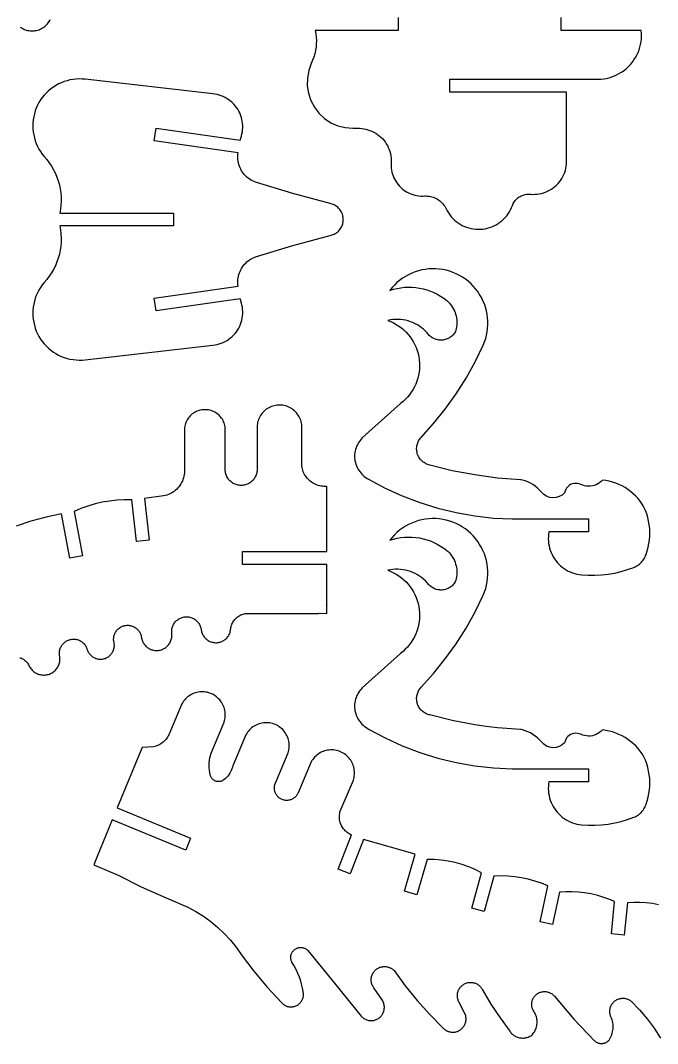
# Model space of a CAD drawing. Extents: x 11 to 463, y 3 to 497.
# Drawn here: x 145.3 to 288.1, y 3.4 to 232.7 of the extents above; entities that cross this region are included whole.
import ezdxf

# ---------------------------------------------------------------- set-up
doc = ezdxf.new("R2010")
doc.units = 0
doc.layers.add('P7YMWNP7_SVG', color=7, linetype='CONTINUOUS')

msp = doc.modelspace()

# ---------------------------------------------------------------- linework, layer by layer
at = {"layer": 'P7YMWNP7_SVG'}
for points in [[(145.22, 231.14), (145.37, 231.06), (145.52, 230.97), (145.78, 230.83), (146.04, 230.7), (146.31, 230.59), (146.58, 230.5), (146.87, 230.42), (147.15, 230.37), (147.44, 230.33), (147.73, 230.31), (148.02, 230.31), (148.31, 230.33), (148.6, 230.37), (148.89, 230.43), (149.17, 230.5), (149.45, 230.59), (149.72, 230.7), (149.98, 230.83), (150.23, 230.98), (150.48, 231.14), (150.71, 231.31), (150.93, 231.5), (151.14, 231.71), (151.33, 231.92), (151.51, 232.15), (151.68, 232.39), (151.82, 232.65), (151.96, 232.9)], [(229.92, 233.32), (229.92, 231.88), (229.92, 230.44), (211.35, 230.44), (211.48, 229.69), (211.56, 228.93), (211.59, 228.18), (211.57, 227.42), (211.51, 226.66), (211.39, 225.91), (211.23, 225.17), (211.02, 224.44), (210.76, 223.73), (210.45, 223.03), (209.87, 221.42), (209.57, 219.74), (209.55, 218.03), (209.81, 216.35), (210.35, 214.72), (211.15, 213.21), (212.18, 211.86), (213.43, 210.69), (214.86, 209.75), (216.42, 209.06), (218.08, 208.64), (219.78, 208.49), (221.27, 208.49), (221.75, 208.46), (222.22, 208.39), (222.69, 208.3), (223.15, 208.17), (223.61, 208.02), (224.05, 207.83), (224.48, 207.62), (224.9, 207.38), (225.3, 207.11), (225.68, 206.82), (226.04, 206.51), (226.38, 206.17), (226.69, 205.81), (226.99, 205.43), (227.26, 205.03), (227.5, 204.62), (227.71, 204.19), (227.9, 203.74), (228.06, 203.29), (228.19, 202.83), (228.28, 202.36), (228.35, 201.88), (228.39, 201.41), (228.39, 200.93), (228.36, 200.48), (228.36, 200.03), (228.39, 199.58), (228.45, 199.13), (228.54, 198.69), (228.65, 198.25), (228.79, 197.83), (228.97, 197.41), (229.16, 197.01), (229.39, 196.61), (229.63, 196.24), (229.91, 195.88), (230.2, 195.54), (230.52, 195.22), (230.85, 194.92), (231.21, 194.64), (231.58, 194.39), (231.97, 194.16), (232.37, 193.96), (232.78, 193.78), (233.21, 193.63), (233.64, 193.51), (234.08, 193.42), (234.53, 193.35), (234.98, 193.32), (235.43, 193.31), (235.87, 193.33), (236.2, 193.34), (236.53, 193.32), (236.86, 193.28), (237.18, 193.22), (237.5, 193.13), (237.82, 193.03), (238.12, 192.91), (238.42, 192.77), (238.71, 192.61), (238.99, 192.43), (239.25, 192.23), (239.5, 192.02), (239.74, 191.79), (239.96, 191.55), (240.17, 191.29), (240.36, 191.02), (240.53, 190.74), (240.68, 190.45), (240.92, 189.98), (241.19, 189.53), (241.49, 189.1), (241.82, 188.69), (242.18, 188.3), (242.56, 187.93), (242.96, 187.59), (243.38, 187.28), (243.82, 187), (244.28, 186.74), (244.76, 186.52), (245.25, 186.33), (245.75, 186.17), (246.26, 186.04), (246.78, 185.95), (247.3, 185.89), (247.83, 185.86), (248.35, 185.87), (248.88, 185.92), (249.4, 185.99), (249.91, 186.11), (250.42, 186.25), (250.91, 186.43), (251.39, 186.64), (251.86, 186.88), (252.31, 187.15), (252.74, 187.45), (253.15, 187.78), (253.54, 188.13), (253.91, 188.51), (254.25, 188.91), (254.56, 189.34), (254.85, 189.78), (255.1, 190.24), (255.33, 190.71), (255.52, 191.2), (255.61, 191.43), (255.72, 191.66), (255.84, 191.87), (255.98, 192.08), (256.13, 192.28), (256.29, 192.47), (256.46, 192.64), (256.65, 192.81), (256.84, 192.97), (257.04, 193.11), (257.26, 193.24), (257.48, 193.35), (257.7, 193.45), (257.94, 193.54), (258.17, 193.61), (258.41, 193.67), (258.66, 193.71), (258.91, 193.73), (259.15, 193.74), (259.4, 193.74), (259.65, 193.72), (260.13, 193.69), (260.62, 193.7), (261.1, 193.74), (261.58, 193.81), (262.06, 193.91), (262.52, 194.04), (262.98, 194.2), (263.42, 194.4), (263.86, 194.62), (264.27, 194.87), (264.67, 195.14), (265.05, 195.44), (265.41, 195.76), (265.75, 196.11), (266.07, 196.48), (266.36, 196.87), (266.62, 197.28), (266.86, 197.7), (267.07, 198.14), (267.25, 198.59), (267.4, 199.05), (267.52, 199.52), (267.61, 199.99), (267.66, 200.47), (267.66, 216.6), (241.5, 216.6), (241.5, 219.48), (274.73, 219.48), (275.36, 219.51), (275.99, 219.58), (276.62, 219.68), (277.23, 219.83), (277.84, 220.02), (278.43, 220.24), (279.01, 220.51), (279.56, 220.81), (280.1, 221.14), (280.62, 221.51), (281.11, 221.91), (281.57, 222.34), (282, 222.81), (282.41, 223.29), (282.78, 223.81), (283.12, 224.34), (283.42, 224.9), (283.68, 225.47), (283.91, 226.07), (284.1, 226.67), (284.25, 227.29), (284.36, 227.91), (284.43, 228.54), (284.46, 229.17), (284.45, 229.81), (284.4, 230.44), (266.47, 230.44), (266.47, 233.32)], [(145.13, 89.88), (145.34, 89.81), (145.54, 89.73), (145.74, 89.63), (145.92, 89.52), (146.11, 89.4), (146.28, 89.27), (146.44, 89.13), (146.6, 88.97), (146.74, 88.81), (146.87, 88.63), (146.99, 88.45), (147.1, 88.27), (147.2, 88.07), (147.31, 87.86), (147.43, 87.66), (147.56, 87.47), (147.71, 87.28), (147.86, 87.11), (148.03, 86.95), (148.21, 86.79), (148.4, 86.65), (148.59, 86.52), (148.8, 86.41), (149.01, 86.31), (149.23, 86.22), (149.45, 86.14), (149.67, 86.08), (149.9, 86.04), (150.14, 86.01), (150.37, 85.99), (150.6, 85.99), (150.84, 86.01), (151.07, 86.04), (151.3, 86.08), (151.53, 86.14), (151.75, 86.22), (151.97, 86.31), (152.18, 86.41), (152.38, 86.52), (152.58, 86.65), (152.77, 86.79), (152.94, 86.94), (153.11, 87.11), (153.27, 87.28), (153.41, 87.47), (153.55, 87.66), (153.67, 87.86), (153.78, 88.07), (153.87, 88.28), (153.95, 88.5), (154.01, 88.73), (154.06, 88.96), (154.1, 89.19), (154.12, 89.42), (154.13, 89.66), (154.12, 89.89), (154.09, 90.12), (154.05, 90.33), (154.02, 90.53), (154.01, 90.74), (154, 90.94), (154.02, 91.15), (154.04, 91.35), (154.08, 91.55), (154.13, 91.75), (154.19, 91.95), (154.27, 92.14), (154.36, 92.33), (154.46, 92.51), (154.57, 92.68), (154.69, 92.84), (154.82, 93), (154.97, 93.15), (155.12, 93.29), (155.28, 93.41), (155.45, 93.53), (155.62, 93.64), (155.81, 93.73), (156, 93.82), (156.19, 93.89), (156.39, 93.94), (156.59, 93.99), (156.79, 94.02), (157, 94.04), (157.2, 94.04), (157.41, 94.03), (157.61, 94.01), (157.82, 93.97), (158.02, 93.93), (158.21, 93.86), (158.4, 93.79), (158.59, 93.7), (158.77, 93.61), (158.95, 93.5), (159.11, 93.37), (159.27, 93.24), (159.42, 93.1), (159.56, 92.95), (159.69, 92.79), (159.81, 92.62), (159.92, 92.45), (160.01, 92.27), (160.1, 92.08), (160.17, 91.89), (160.23, 91.69), (160.3, 91.5), (160.38, 91.32), (160.47, 91.14), (160.57, 90.97), (160.69, 90.8), (160.81, 90.64), (160.95, 90.5), (161.09, 90.36), (161.24, 90.23), (161.4, 90.1), (161.57, 90), (161.74, 89.9), (161.92, 89.81), (162.11, 89.73), (162.3, 89.67), (162.49, 89.62), (162.69, 89.58), (162.89, 89.55), (163.09, 89.54), (163.29, 89.54), (163.49, 89.55), (163.69, 89.58), (163.88, 89.62), (164.08, 89.67), (164.27, 89.73), (164.45, 89.81), (164.64, 89.89), (164.81, 89.99), (164.98, 90.1), (165.14, 90.22), (165.29, 90.35), (165.44, 90.49), (165.57, 90.64), (165.69, 90.79), (165.81, 90.96), (165.91, 91.13), (166.01, 91.31), (166.09, 91.49), (166.15, 91.68), (166.21, 91.87), (166.26, 92.07), (166.29, 92.27), (166.31, 92.47), (166.31, 92.67), (166.3, 92.87), (166.28, 93.07), (166.25, 93.26), (166.21, 93.46), (166.18, 93.66), (166.16, 93.86), (166.16, 94.07), (166.17, 94.27), (166.19, 94.47), (166.23, 94.67), (166.28, 94.87), (166.34, 95.06), (166.42, 95.25), (166.5, 95.43), (166.6, 95.61), (166.71, 95.78), (166.83, 95.95), (166.96, 96.1), (167.1, 96.25), (167.25, 96.38), (167.41, 96.51), (167.58, 96.63), (167.75, 96.73), (167.93, 96.83), (168.12, 96.91), (168.31, 96.98), (168.51, 97.03), (168.7, 97.08), (168.91, 97.11), (169.11, 97.13), (169.31, 97.13), (169.51, 97.13), (169.72, 97.1), (169.92, 97.07), (170.11, 97.02), (170.31, 96.96), (170.5, 96.89), (170.68, 96.8), (170.86, 96.71), (171.03, 96.6), (171.2, 96.48), (171.35, 96.35), (171.5, 96.21), (171.64, 96.06), (171.77, 95.91), (171.89, 95.74), (171.99, 95.57), (172.09, 95.39), (172.17, 95.2), (172.25, 95.01), (172.31, 94.82), (172.35, 94.62), (172.39, 94.42), (172.41, 94.22), (172.46, 94), (172.53, 93.79), (172.61, 93.58), (172.7, 93.38), (172.81, 93.19), (172.93, 93), (173.06, 92.82), (173.2, 92.65), (173.35, 92.48), (173.51, 92.33), (173.69, 92.19), (173.87, 92.06), (174.06, 91.95), (174.25, 91.84), (174.46, 91.75), (174.66, 91.67), (174.88, 91.61), (175.09, 91.56), (175.31, 91.52), (175.53, 91.5), (175.76, 91.49), (175.98, 91.49), (176.2, 91.51), (176.42, 91.55), (176.64, 91.6), (176.85, 91.66), (177.06, 91.74), (177.26, 91.83), (177.46, 91.93), (177.65, 92.04), (177.84, 92.17), (178.01, 92.31), (178.17, 92.46), (178.33, 92.62), (178.47, 92.79), (178.6, 92.97), (178.73, 93.15), (178.83, 93.35), (178.93, 93.55), (179.01, 93.76), (179.08, 93.97), (179.14, 94.18), (179.18, 94.4), (179.21, 94.62), (179.22, 94.85), (179.22, 95.07), (179.2, 95.29), (179.18, 95.5), (179.17, 95.72), (179.18, 95.93), (179.2, 96.14), (179.23, 96.35), (179.28, 96.56), (179.34, 96.77), (179.41, 96.97), (179.5, 97.16), (179.6, 97.35), (179.71, 97.53), (179.83, 97.71), (179.96, 97.88), (180.11, 98.03), (180.26, 98.18), (180.42, 98.32), (180.59, 98.45), (180.77, 98.57), (180.96, 98.67), (181.15, 98.76), (181.35, 98.84), (181.55, 98.91), (181.76, 98.96), (181.97, 99), (182.18, 99.03), (182.39, 99.04), (182.61, 99.04), (182.82, 99.03), (183.03, 99), (183.24, 98.96), (183.45, 98.9), (183.65, 98.84), (183.85, 98.76), (184.04, 98.66), (184.22, 98.56), (184.4, 98.44), (184.57, 98.31), (184.73, 98.17), (184.89, 98.02), (185.03, 97.86), (185.16, 97.69), (185.28, 97.52), (185.39, 97.34), (185.49, 97.15), (185.57, 96.95), (185.65, 96.75), (185.71, 96.54), (185.75, 96.33), (185.78, 96.12), (185.82, 95.91), (185.87, 95.71), (185.93, 95.5), (186, 95.3), (186.09, 95.11), (186.19, 94.92), (186.3, 94.74), (186.43, 94.56), (186.56, 94.39), (186.7, 94.24), (186.86, 94.09), (187.02, 93.95), (187.19, 93.83), (187.37, 93.71), (187.56, 93.61), (187.75, 93.52), (187.95, 93.44), (188.15, 93.37), (188.36, 93.32), (188.57, 93.28), (188.78, 93.25), (189, 93.24), (189.21, 93.24), (189.42, 93.26), (189.63, 93.28), (189.84, 93.33), (190.05, 93.38), (190.25, 93.45), (190.45, 93.53), (190.64, 93.63), (190.83, 93.73), (191, 93.85), (191.17, 93.98), (191.33, 94.12), (191.49, 94.27), (191.63, 94.43), (191.76, 94.6), (191.88, 94.77), (191.99, 94.96), (192.09, 95.15), (192.17, 95.34), (192.24, 95.54), (192.3, 95.75), (192.35, 95.96), (192.38, 96.17), (192.41, 96.42), (192.45, 96.66), (192.51, 96.9), (192.58, 97.14), (192.67, 97.37), (192.77, 97.6), (192.89, 97.82), (193.02, 98.03), (193.16, 98.23), (193.32, 98.43), (193.48, 98.61), (193.66, 98.78), (193.85, 98.94), (194.05, 99.09), (194.26, 99.23), (194.47, 99.35), (194.69, 99.46), (194.92, 99.56), (195.16, 99.64), (195.4, 99.7), (195.64, 99.76), (195.89, 99.79), (211.74, 99.79), (211.88, 99.79), (212.01, 99.81), (212.15, 99.83), (213.92, 99.79), (213.91, 101.7), (213.89, 101.57), (213.91, 101.71), (213.92, 101.84), (213.92, 110.76), (195.01, 110.76), (195.01, 113.65), (213.92, 113.65), (213.92, 128.27), (213.59, 128.25), (213.26, 128.26), (212.93, 128.28), (212.6, 128.33), (212.28, 128.4), (211.96, 128.49), (211.64, 128.6), (211.34, 128.73), (211.04, 128.87), (210.75, 129.04), (210.48, 129.22), (210.21, 129.43), (209.96, 129.64), (209.73, 129.88), (209.51, 130.13), (209.3, 130.39), (209.12, 130.66), (208.95, 130.95), (208.8, 131.24), (208.66, 131.55), (208.55, 131.86), (208.46, 132.18), (208.39, 132.5), (208.34, 132.83), (208.31, 133.16), (208.3, 133.49), (208.3, 142.13), (208.25, 142.45), (208.17, 142.77), (208.08, 143.08), (207.96, 143.38), (207.83, 143.67), (207.68, 143.96), (207.51, 144.24), (207.32, 144.5), (207.12, 144.75), (206.9, 144.99), (206.66, 145.21), (206.41, 145.42), (206.15, 145.61), (205.88, 145.79), (205.59, 145.94), (205.3, 146.08), (205, 146.2), (204.69, 146.3), (204.38, 146.37), (204.06, 146.43), (203.73, 146.47), (203.41, 146.49), (203.09, 146.48), (202.76, 146.46), (202.44, 146.41), (202.13, 146.34), (201.81, 146.26), (201.51, 146.15), (201.21, 146.02), (200.92, 145.88), (200.64, 145.71), (200.37, 145.53), (200.12, 145.33), (199.87, 145.12), (199.64, 144.89), (199.43, 144.65), (199.23, 144.39), (199.05, 144.12), (198.89, 143.84), (198.75, 143.55), (198.62, 143.25), (198.52, 142.94), (198.43, 142.63), (198.37, 142.31), (198.32, 141.99), (198.3, 141.67), (198.3, 132.42), (198.31, 132.19), (198.31, 131.96), (198.3, 131.73), (198.27, 131.5), (198.23, 131.27), (198.17, 131.05), (198.1, 130.83), (198.01, 130.62), (197.91, 130.41), (197.8, 130.21), (197.67, 130.02), (197.54, 129.83), (197.39, 129.66), (197.23, 129.49), (197.06, 129.34), (196.88, 129.19), (196.69, 129.06), (196.49, 128.94), (196.29, 128.83), (196.08, 128.74), (195.86, 128.66), (195.64, 128.6), (195.42, 128.54), (195.19, 128.51), (194.96, 128.48), (194.73, 128.48), (194.5, 128.48), (194.27, 128.51), (194.04, 128.54), (193.82, 128.6), (193.6, 128.66), (193.38, 128.74), (193.17, 128.83), (192.97, 128.94), (192.77, 129.06), (192.58, 129.19), (192.4, 129.34), (192.23, 129.49), (192.07, 129.66), (191.92, 129.83), (191.79, 130.02), (191.66, 130.21), (191.55, 130.41), (191.45, 130.62), (191.36, 130.83), (191.29, 131.05), (191.23, 131.27), (191.19, 131.5), (191.16, 131.73), (191.15, 131.96), (191.15, 132.19), (191.16, 132.42), (191.16, 141.63), (191.1, 141.92), (191.02, 142.21), (190.93, 142.49), (190.81, 142.76), (190.68, 143.03), (190.53, 143.29), (190.36, 143.53), (190.18, 143.77), (189.99, 143.99), (189.78, 144.2), (189.56, 144.4), (189.32, 144.58), (189.07, 144.75), (188.82, 144.9), (188.55, 145.03), (188.28, 145.14), (188, 145.24), (187.71, 145.32), (187.42, 145.38), (187.13, 145.43), (186.83, 145.45), (186.54, 145.45), (186.24, 145.44), (185.94, 145.4), (185.65, 145.35), (185.36, 145.28), (185.08, 145.19), (184.81, 145.08), (184.54, 144.96), (184.28, 144.81), (184.03, 144.65), (183.79, 144.48), (183.56, 144.29), (183.34, 144.08), (183.14, 143.87), (182.95, 143.64), (182.78, 143.39), (182.62, 143.14), (182.48, 142.88), (182.36, 142.61), (182.26, 142.33), (182.17, 142.05), (182.1, 141.76), (182.05, 141.47), (182.02, 141.17), (182.02, 132.01), (182.03, 131.64), (182.01, 131.27), (181.97, 130.9), (181.9, 130.53), (181.81, 130.17), (181.69, 129.81), (181.56, 129.46), (181.4, 129.13), (181.22, 128.8), (181.01, 128.49), (180.79, 128.19), (180.55, 127.9), (180.29, 127.64), (180.02, 127.38), (179.72, 127.15), (179.42, 126.94), (179.1, 126.75), (178.77, 126.58), (178.42, 126.43), (178.07, 126.3), (177.71, 126.2), (177.35, 126.12), (173.08, 125.58), (174.15, 116.22), (171.29, 115.89), (170.22, 125.25), (168.55, 125.26), (166.89, 125.17), (165.24, 124.98), (163.6, 124.7), (161.98, 124.32), (160.39, 123.85), (158.82, 123.28), (157.3, 122.62), (159.16, 112.68), (156.33, 112.15), (154.46, 122.09), (151.02, 121.36), (147.63, 120.44), (144.29, 119.34)], [(288.31, 34.53), (286.93, 34.79), (285.53, 34.95), (284.12, 35.04), (282.71, 35.03), (281.31, 34.95), (280.61, 27.72), (277.74, 27.99), (278.44, 35.22), (277.15, 35.77), (275.83, 36.25), (274.48, 36.64), (273.11, 36.96), (271.72, 37.19), (270.33, 37.35), (268.92, 37.42), (267.52, 37.41), (266.12, 37.32), (264.54, 30.09), (261.72, 30.71), (263.48, 38.75), (262.05, 39.34), (260.58, 39.84), (259.09, 40.26), (257.57, 40.58), (256.04, 40.8), (254.5, 40.94), (252.95, 40.97), (251.4, 40.92), (249.17, 32.99), (246.4, 33.77), (248.63, 41.7), (247.21, 42.41), (245.74, 43.03), (244.24, 43.55), (242.71, 43.97), (241.16, 44.29), (239.59, 44.51), (238, 44.63), (236.42, 44.65), (234.09, 36.75), (231.32, 37.56), (233.76, 45.82), (222.15, 49.14), (219.18, 41.45), (216.49, 42.49), (219.46, 50.17), (219.2, 50.29), (218.96, 50.42), (218.72, 50.57), (218.49, 50.73), (218.27, 50.91), (218.07, 51.1), (217.88, 51.31), (217.7, 51.52), (217.53, 51.75), (217.38, 51.98), (217.24, 52.23), (217.13, 52.48), (217.02, 52.74), (216.94, 53.01), (216.87, 53.28), (216.81, 53.56), (216.78, 53.83), (216.76, 54.11), (216.77, 54.39), (216.78, 54.67), (216.82, 54.95), (216.88, 55.23), (216.95, 55.5), (219.88, 62.44), (219.97, 62.76), (220.04, 63.08), (220.1, 63.41), (220.13, 63.74), (220.14, 64.07), (220.12, 64.4), (220.09, 64.74), (220.04, 65.06), (219.96, 65.39), (219.86, 65.7), (219.75, 66.02), (219.61, 66.32), (219.46, 66.61), (219.28, 66.9), (219.09, 67.17), (218.88, 67.43), (218.66, 67.67), (218.42, 67.9), (218.16, 68.11), (217.89, 68.31), (217.61, 68.49), (217.32, 68.65), (217.02, 68.79), (216.71, 68.91), (216.4, 69.02), (216.08, 69.1), (215.75, 69.16), (215.42, 69.2), (215.09, 69.22), (214.75, 69.21), (214.42, 69.19), (214.09, 69.14), (213.77, 69.08), (213.45, 68.99), (213.13, 68.88), (212.83, 68.76), (212.53, 68.61), (212.24, 68.44), (211.96, 68.26), (211.7, 68.06), (211.45, 67.84), (211.21, 67.61), (210.99, 67.36), (210.79, 67.1), (210.6, 66.82), (210.43, 66.54), (207.5, 59.59), (207.43, 59.43), (207.34, 59.28), (207.25, 59.13), (207.14, 58.98), (207.03, 58.84), (206.91, 58.71), (206.78, 58.59), (206.64, 58.48), (206.5, 58.37), (206.35, 58.28), (206.19, 58.19), (206.03, 58.12), (205.87, 58.05), (205.7, 58), (205.52, 57.96), (205.35, 57.93), (205.17, 57.91), (205, 57.9), (204.82, 57.9), (204.64, 57.91), (204.46, 57.94), (204.29, 57.98), (204.12, 58.02), (203.95, 58.08), (203.79, 58.15), (203.63, 58.23), (203.47, 58.32), (203.33, 58.42), (203.19, 58.53), (203.05, 58.65), (202.93, 58.77), (202.81, 58.91), (202.7, 59.05), (202.6, 59.2), (202.51, 59.35), (202.43, 59.51), (202.36, 59.67), (202.31, 59.84), (202.26, 60.01), (202.22, 60.19), (202.2, 60.36), (202.18, 60.54), (202.18, 60.72), (202.19, 60.89), (202.21, 61.07), (202.24, 61.25), (202.28, 61.42), (202.34, 61.59), (205.27, 68.53), (205.36, 68.85), (205.43, 69.17), (205.49, 69.5), (205.52, 69.83), (205.52, 70.16), (205.51, 70.49), (205.48, 70.83), (205.42, 71.15), (205.35, 71.48), (205.25, 71.79), (205.14, 72.11), (205, 72.41), (204.84, 72.7), (204.67, 72.99), (204.48, 73.26), (204.27, 73.52), (204.04, 73.76), (203.8, 73.99), (203.55, 74.2), (203.28, 74.4), (203, 74.58), (202.71, 74.74), (202.41, 74.88), (202.1, 75), (201.79, 75.11), (201.46, 75.19), (201.14, 75.25), (200.81, 75.29), (200.48, 75.31), (200.14, 75.3), (199.81, 75.28), (199.48, 75.23), (199.16, 75.17), (198.84, 75.08), (198.52, 74.97), (198.22, 74.85), (197.92, 74.7), (197.63, 74.53), (197.35, 74.35), (197.09, 74.15), (196.84, 73.93), (196.6, 73.7), (196.38, 73.45), (196.18, 73.19), (195.99, 72.91), (195.82, 72.63), (192.89, 65.68), (192.79, 65.32), (192.67, 64.97), (192.53, 64.63), (192.36, 64.29), (192.17, 63.97), (191.97, 63.66), (191.74, 63.36), (191.49, 63.08), (191.23, 62.82), (190.95, 62.58), (190.65, 62.35), (190.54, 62.29), (190.42, 62.24), (190.31, 62.2), (190.19, 62.17), (190.06, 62.14), (189.94, 62.12), (189.82, 62.11), (189.69, 62.11), (189.57, 62.11), (189.44, 62.12), (189.32, 62.15), (189.2, 62.17), (189.08, 62.21), (188.96, 62.25), (188.85, 62.31), (188.74, 62.36), (188.63, 62.43), (188.53, 62.5), (188.43, 62.58), (188.34, 62.66), (188.26, 62.75), (188.18, 62.85), (188.1, 62.95), (188.03, 63.05), (187.97, 63.16), (187.92, 63.28), (187.87, 63.39), (187.83, 63.51), (187.8, 63.63), (187.69, 64.17), (187.62, 64.71), (187.57, 65.26), (187.56, 65.81), (187.58, 66.36), (187.64, 66.91), (187.72, 67.45), (187.84, 67.99), (187.99, 68.52), (190.92, 75.46), (191.01, 75.78), (191.08, 76.1), (191.13, 76.43), (191.16, 76.76), (191.17, 77.09), (191.16, 77.43), (191.13, 77.76), (191.07, 78.08), (191, 78.41), (190.9, 78.73), (190.78, 79.04), (190.65, 79.34), (190.49, 79.63), (190.32, 79.92), (190.13, 80.19), (189.92, 80.45), (189.69, 80.69), (189.45, 80.92), (189.2, 81.13), (188.93, 81.33), (188.65, 81.51), (188.36, 81.67), (188.06, 81.81), (187.75, 81.93), (187.44, 82.04), (187.11, 82.12), (186.79, 82.18), (186.46, 82.22), (186.12, 82.24), (185.79, 82.23), (185.46, 82.21), (185.13, 82.17), (184.81, 82.1), (184.49, 82.01), (184.17, 81.9), (183.86, 81.78), (183.57, 81.63), (183.28, 81.46), (183, 81.28), (182.74, 81.08), (182.49, 80.86), (182.25, 80.63), (182.03, 80.38), (181.83, 80.12), (181.64, 79.84), (181.47, 79.56), (178.54, 72.62), (178.4, 72.35), (178.24, 72.09), (178.07, 71.84), (177.89, 71.6), (177.69, 71.37), (177.47, 71.16), (177.25, 70.96), (177.01, 70.77), (176.76, 70.6), (176.5, 70.44), (176.23, 70.3), (175.96, 70.18), (175.68, 70.07), (175.39, 69.99), (175.09, 69.92), (172.52, 69.75), (171.95, 68.33), (166.95, 56.23), (183.41, 49.44), (182.31, 46.78), (165.85, 53.56), (162.45, 45.32), (161.68, 43.43), (167.15, 41.18), (172.32, 38.55), (177.91, 36.11), (182.82, 33.96), (184.59, 33), (186.29, 31.93), (187.92, 30.75), (189.47, 29.46), (190.94, 28.08), (192.31, 26.61), (193.59, 25.05), (194.76, 23.41), (197.54, 19.64), (200.53, 16.05), (203.74, 12.64), (203.86, 12.51), (203.99, 12.38), (204.12, 12.26), (204.27, 12.15), (204.42, 12.06), (204.57, 11.97), (204.73, 11.89), (204.9, 11.82), (205.07, 11.76), (205.24, 11.72), (205.42, 11.68), (205.6, 11.66), (205.78, 11.64), (205.96, 11.64), (206.14, 11.65), (206.32, 11.67), (206.49, 11.71), (206.67, 11.75), (206.84, 11.81), (207.01, 11.87), (207.17, 11.95), (207.33, 12.04), (207.48, 12.13), (207.62, 12.24), (207.76, 12.35), (207.89, 12.48), (208.01, 12.61), (208.13, 12.75), (208.23, 12.89), (208.33, 13.05), (208.41, 13.21), (208.49, 13.37), (208.55, 13.54), (208.6, 13.71), (208.65, 13.88), (208.68, 14.06), (208.7, 14.24), (208.71, 14.42), (208.7, 14.6), (208.56, 15.53), (208.37, 16.46), (208.12, 17.37), (207.82, 18.27), (207.47, 19.15), (207.07, 20.01), (206.62, 20.84), (206.13, 21.64), (206.06, 21.77), (206, 21.91), (205.95, 22.04), (205.92, 22.18), (205.89, 22.33), (205.86, 22.47), (205.85, 22.61), (205.85, 22.76), (205.86, 22.91), (205.88, 23.05), (205.9, 23.19), (205.94, 23.33), (205.98, 23.47), (206.04, 23.61), (206.1, 23.74), (206.17, 23.87), (206.25, 23.99), (206.34, 24.1), (206.43, 24.21), (206.53, 24.32), (206.64, 24.42), (206.75, 24.51), (206.87, 24.59), (207, 24.66), (207.13, 24.73), (207.26, 24.79), (207.4, 24.84), (207.54, 24.88), (207.68, 24.91), (207.82, 24.93), (207.97, 24.94), (208.12, 24.94), (208.26, 24.93), (208.41, 24.92), (208.55, 24.89), (208.69, 24.86), (208.83, 24.81), (208.96, 24.76), (209.09, 24.7), (209.22, 24.62), (209.34, 24.55), (209.46, 24.46), (209.57, 24.36), (209.68, 24.26), (215.67, 16.92), (221.66, 9.57), (221.79, 9.43), (221.93, 9.3), (222.08, 9.18), (222.23, 9.06), (222.4, 8.96), (222.57, 8.87), (222.74, 8.79), (222.92, 8.72), (223.11, 8.67), (223.29, 8.62), (223.48, 8.59), (223.67, 8.57), (223.87, 8.56), (224.06, 8.57), (224.25, 8.59), (224.44, 8.62), (224.63, 8.66), (224.81, 8.72), (224.99, 8.78), (225.17, 8.86), (225.34, 8.95), (225.5, 9.05), (225.66, 9.16), (225.81, 9.28), (225.95, 9.41), (226.08, 9.55), (226.21, 9.7), (226.32, 9.86), (226.42, 10.02), (226.52, 10.19), (226.6, 10.36), (226.67, 10.54), (226.72, 10.73), (226.77, 10.91), (226.8, 11.1), (226.82, 11.29), (226.83, 11.49), (226.83, 11.68), (226.81, 11.87), (226.78, 12.06), (226.74, 12.25), (226.69, 12.43), (226.62, 12.61), (226.55, 12.79), (226.46, 12.96), (224.47, 15.91), (224.36, 16.07), (224.26, 16.23), (224.17, 16.4), (224.09, 16.58), (224.03, 16.76), (223.97, 16.94), (223.93, 17.13), (223.9, 17.32), (223.88, 17.51), (223.87, 17.7), (223.88, 17.89), (223.9, 18.08), (223.93, 18.27), (223.97, 18.46), (224.03, 18.64), (224.09, 18.82), (224.17, 19), (224.26, 19.17), (224.36, 19.33), (224.47, 19.49), (224.59, 19.64), (224.72, 19.78), (224.86, 19.92), (225, 20.04), (225.16, 20.15), (225.32, 20.26), (225.49, 20.35), (225.66, 20.44), (225.84, 20.51), (226.02, 20.57), (226.21, 20.62), (226.4, 20.65), (226.59, 20.68), (226.78, 20.69), (226.97, 20.69), (227.16, 20.68), (227.35, 20.65), (227.54, 20.61), (227.73, 20.56), (227.91, 20.5), (228.09, 20.43), (228.26, 20.35), (228.43, 20.25), (228.59, 20.15), (228.74, 20.03), (228.89, 19.91), (229.02, 19.77), (231.53, 16.35), (234.2, 13.05), (237.04, 9.9), (240.03, 6.88), (240.17, 6.75), (240.31, 6.62), (240.47, 6.51), (240.63, 6.4), (240.8, 6.3), (240.97, 6.22), (241.15, 6.15), (241.34, 6.09), (241.52, 6.04), (241.71, 6), (241.91, 5.98), (242.1, 5.97), (242.29, 5.97), (242.49, 5.98), (242.68, 6.01), (242.87, 6.05), (243.05, 6.1), (243.24, 6.16), (243.42, 6.24), (243.59, 6.32), (243.76, 6.42), (243.92, 6.53), (244.07, 6.65), (244.21, 6.78), (244.35, 6.91), (244.48, 7.06), (244.59, 7.22), (244.7, 7.38), (244.8, 7.55), (244.88, 7.72), (244.95, 7.9), (245.02, 8.08), (245.07, 8.27), (245.1, 8.46), (245.13, 8.65), (245.14, 8.85), (245.14, 9.04), (245.12, 9.23), (245.1, 9.43), (245.06, 9.61), (243.57, 12.7), (243.48, 12.87), (243.4, 13.05), (243.34, 13.23), (243.28, 13.41), (243.24, 13.6), (243.21, 13.78), (243.19, 13.97), (243.19, 14.16), (243.19, 14.36), (243.21, 14.55), (243.24, 14.73), (243.28, 14.92), (243.34, 15.1), (243.41, 15.28), (243.48, 15.46), (243.57, 15.63), (243.67, 15.79), (243.78, 15.95), (243.9, 16.1), (244.03, 16.24), (244.17, 16.37), (244.31, 16.49), (244.47, 16.61), (244.63, 16.71), (244.79, 16.8), (244.97, 16.89), (245.14, 16.96), (245.32, 17.02), (245.51, 17.07), (245.7, 17.1), (245.89, 17.13), (246.08, 17.14), (246.27, 17.14), (246.46, 17.12), (246.65, 17.1), (246.84, 17.06), (247.02, 17.01), (247.2, 16.95), (247.38, 16.88), (247.55, 16.8), (247.72, 16.7), (247.88, 16.6), (248.03, 16.48), (248.17, 16.36), (248.31, 16.22), (248.44, 16.08), (248.56, 15.93), (248.66, 15.77), (248.76, 15.61), (248.85, 15.44), (250.72, 12.26), (252.75, 9.18), (254.94, 6.21), (255.07, 6.02), (255.21, 5.85), (255.36, 5.69), (255.52, 5.53), (255.69, 5.39), (255.87, 5.26), (256.06, 5.14), (256.26, 5.03), (256.46, 4.94), (256.67, 4.85), (256.88, 4.79), (257.1, 4.73), (257.32, 4.69), (257.54, 4.67), (257.76, 4.66), (257.99, 4.66), (258.21, 4.68), (258.43, 4.71), (258.65, 4.75), (258.87, 4.81), (259.08, 4.89), (259.28, 4.98), (259.48, 5.08), (259.67, 5.19), (259.86, 5.31), (260.04, 5.45), (260.21, 5.67), (260.37, 5.9), (260.52, 6.14), (260.65, 6.39), (260.76, 6.64), (260.85, 6.9), (260.93, 7.17), (260.99, 7.44), (261.04, 7.72), (261.06, 8), (261.07, 8.28), (261.06, 8.56), (261.03, 8.84), (260.98, 9.11), (260.91, 9.38), (260.83, 9.65), (260.73, 9.91), (260.61, 10.17), (260.48, 10.41), (260.33, 10.65), (260.17, 10.88), (260.09, 11.04), (260.02, 11.22), (259.96, 11.4), (259.91, 11.58), (259.88, 11.76), (259.86, 11.95), (259.85, 12.14), (259.85, 12.33), (259.86, 12.51), (259.89, 12.7), (259.93, 12.88), (259.98, 13.07), (260.04, 13.24), (260.11, 13.42), (260.2, 13.58), (260.3, 13.74), (260.4, 13.9), (260.52, 14.05), (260.64, 14.19), (260.78, 14.32), (260.92, 14.44), (261.07, 14.56), (261.23, 14.66), (261.39, 14.75), (261.56, 14.83), (261.73, 14.9), (261.91, 14.96), (262.09, 15.01), (262.28, 15.04), (262.47, 15.07), (262.65, 15.08), (262.84, 15.08), (263.03, 15.06), (263.21, 15.04), (263.4, 15), (263.58, 14.95), (263.76, 14.89), (263.93, 14.81), (264.1, 14.73), (264.26, 14.64), (264.42, 14.53), (264.56, 14.41), (264.7, 14.29), (264.84, 14.16), (264.96, 14.01), (269.32, 8.9), (273.96, 4.03), (274.07, 3.93), (274.19, 3.85), (274.31, 3.77), (274.43, 3.69), (274.56, 3.63), (274.69, 3.58), (274.83, 3.53), (274.97, 3.49), (275.11, 3.46), (275.25, 3.44), (275.39, 3.43), (275.54, 3.43), (275.68, 3.43), (275.82, 3.45), (275.97, 3.48), (276.11, 3.51), (276.24, 3.56), (276.38, 3.61), (276.51, 3.67), (276.63, 3.74), (276.75, 3.81), (276.87, 3.9), (276.98, 3.99), (277.09, 4.09), (277.19, 4.19), (277.37, 4.48), (277.54, 4.78), (277.68, 5.09), (277.81, 5.41), (277.91, 5.73), (278, 6.06), (278.06, 6.4), (278.1, 6.74), (278.12, 7.08), (278.11, 7.42), (278.08, 7.76), (278.03, 8.1), (277.96, 8.44), (277.87, 8.77), (277.76, 9.09), (277.62, 9.4), (277.55, 9.58), (277.48, 9.75), (277.43, 9.94), (277.39, 10.12), (277.37, 10.31), (277.35, 10.49), (277.35, 10.68), (277.36, 10.87), (277.38, 11.06), (277.41, 11.24), (277.45, 11.43), (277.51, 11.61), (277.58, 11.78), (277.66, 11.96), (277.75, 12.12), (277.85, 12.28), (277.96, 12.43), (278.08, 12.58), (278.21, 12.72), (278.35, 12.85), (278.49, 12.97), (278.64, 13.08), (278.8, 13.18), (278.97, 13.27), (279.14, 13.34), (279.32, 13.41), (279.5, 13.47), (279.68, 13.51), (279.87, 13.55), (280.05, 13.57), (280.24, 13.57), (280.43, 13.57), (280.62, 13.56), (280.81, 13.53), (280.99, 13.49), (281.17, 13.44), (281.35, 13.37), (281.52, 13.3), (281.69, 13.21), (281.85, 13.12), (282.01, 13.01), (282.16, 12.9), (284, 11), (285.71, 8.98), (287.29, 6.87), (288.74, 4.66)]]:
    msp.add_lwpolyline(points, dxfattribs=at)
for points in [[(194.99, 166), (195.06, 166.48), (195.09, 166.96), (195.1, 167.44), (195.07, 167.92), (195.01, 168.4), (194.92, 168.87), (194.8, 169.34), (194.66, 169.8), (194.48, 170.25), (175.65, 167.58), (175.25, 170.43), (194.07, 173.1), (194.02, 173.47), (194, 173.85), (194, 174.23), (194.02, 174.61), (194.07, 174.98), (194.14, 175.35), (194.23, 175.72), (194.35, 176.08), (194.49, 176.43), (194.65, 176.77), (194.83, 177.1), (195.03, 177.42), (195.26, 177.73), (195.5, 178.02), (195.76, 178.29), (196.03, 178.55), (196.32, 178.79), (196.63, 179.01), (196.95, 179.22), (197.28, 179.4), (197.62, 179.56), (197.97, 179.7), (206.29, 182.24), (214.69, 184.46), (214.93, 184.52), (215.15, 184.59), (215.38, 184.67), (215.59, 184.77), (215.8, 184.89), (216, 185.01), (216.2, 185.15), (216.38, 185.31), (216.55, 185.47), (216.71, 185.64), (216.86, 185.83), (217, 186.02), (217.13, 186.23), (217.24, 186.44), (217.34, 186.65), (217.42, 186.88), (217.49, 187.11), (217.54, 187.34), (217.58, 187.57), (217.6, 187.81), (217.61, 188.05), (217.6, 188.29), (217.58, 188.52), (217.54, 188.76), (217.49, 188.99), (217.42, 189.22), (217.34, 189.44), (217.24, 189.66), (217.13, 189.87), (217, 190.07), (216.86, 190.27), (216.71, 190.45), (216.55, 190.63), (216.38, 190.79), (216.2, 190.94), (216, 191.08), (215.8, 191.21), (215.59, 191.32), (215.38, 191.42), (215.15, 191.51), (214.93, 191.58), (214.69, 191.63), (206.29, 193.86), (197.97, 196.4), (197.62, 196.54), (197.28, 196.7), (196.95, 196.88), (196.63, 197.08), (196.32, 197.3), (196.03, 197.54), (195.76, 197.8), (195.5, 198.08), (195.26, 198.37), (195.03, 198.68), (194.83, 198.99), (194.65, 199.33), (194.49, 199.67), (194.35, 200.02), (194.23, 200.38), (194.14, 200.74), (194.07, 201.12), (194.02, 201.49), (194, 201.87), (194, 202.24), (194.02, 202.62), (194.07, 203), (175.25, 205.66), (175.65, 208.52), (194.48, 205.85), (194.66, 206.3), (194.8, 206.76), (194.92, 207.22), (195.01, 207.7), (195.07, 208.18), (195.1, 208.66), (195.09, 209.14), (195.06, 209.62), (194.99, 210.1), (194.89, 210.57), (194.76, 211.03), (194.6, 211.49), (194.42, 211.93), (194.2, 212.36), (193.96, 212.78), (193.69, 213.18), (193.39, 213.56), (193.07, 213.92), (192.73, 214.26), (192.36, 214.58), (191.98, 214.87), (191.58, 215.13), (191.16, 215.37), (190.73, 215.59), (190.28, 215.77), (189.83, 215.93), (189.36, 216.05), (188.89, 216.14), (188.41, 216.21), (159.76, 219.48), (159.09, 219.53), (158.4, 219.55), (157.72, 219.52), (157.05, 219.44), (156.37, 219.32), (155.71, 219.16), (155.06, 218.96), (154.43, 218.71), (153.81, 218.42), (153.21, 218.1), (152.64, 217.73), (152.08, 217.33), (151.56, 216.89), (151.07, 216.42), (150.6, 215.92), (150.17, 215.39), (149.78, 214.84), (149.42, 214.26), (149.1, 213.66), (148.82, 213.03), (148.59, 212.4), (148.39, 211.74), (148.24, 211.08), (148.13, 210.41), (148.06, 209.73), (148.04, 209.05), (148.06, 208.37), (148.13, 207.69), (148.24, 207.02), (148.39, 206.35), (148.59, 205.7), (148.82, 205.06), (149.1, 204.44), (149.42, 203.84), (149.78, 203.26), (150.17, 202.7), (150.6, 202.17), (151.19, 201.48), (151.74, 200.75), (152.24, 199.99), (152.7, 199.2), (153.1, 198.39), (153.45, 197.55), (153.74, 196.69), (153.99, 195.81), (154.17, 194.92), (154.3, 194.02), (154.37, 193.11), (154.39, 192.2), (154.35, 191.29), (154.25, 190.39), (154.09, 189.49), (179.54, 189.49), (179.54, 186.61), (154.09, 186.61), (154.25, 185.71), (154.35, 184.81), (154.39, 183.9), (154.37, 182.99), (154.3, 182.08), (154.17, 181.18), (153.99, 180.29), (153.74, 179.41), (153.45, 178.55), (153.1, 177.71), (152.7, 176.89), (152.24, 176.1), (151.74, 175.34), (151.19, 174.62), (150.6, 173.93), (150.17, 173.4), (149.78, 172.84), (149.42, 172.26), (149.1, 171.66), (148.82, 171.04), (148.59, 170.4), (148.39, 169.74), (148.24, 169.08), (148.13, 168.41), (148.06, 167.73), (148.04, 167.05), (148.06, 166.37), (148.13, 165.69), (148.24, 165.02), (148.39, 164.35), (148.59, 163.7), (148.82, 163.06), (149.1, 162.44), (149.42, 161.84), (149.78, 161.26), (150.17, 160.7), (150.6, 160.17), (151.07, 159.67), (151.56, 159.2), (152.08, 158.77), (152.64, 158.36), (153.21, 158), (153.81, 157.67), (154.43, 157.39), (155.06, 157.14), (155.71, 156.94), (156.37, 156.77), (157.05, 156.66), (157.72, 156.58), (158.4, 156.55), (159.09, 156.56), (159.76, 156.62), (188.41, 159.89), (188.89, 159.95), (189.36, 160.05), (189.83, 160.17), (190.28, 160.32), (190.73, 160.51), (191.16, 160.72), (191.58, 160.96), (191.98, 161.23), (192.36, 161.52), (192.73, 161.84), (193.07, 162.18), (193.39, 162.54), (193.69, 162.92), (193.96, 163.32), (194.2, 163.73), (194.42, 164.16), (194.6, 164.61), (194.76, 165.06), (194.89, 165.53)], [(263.86, 114.45), (264.01, 113.94), (264.19, 113.45), (264.41, 112.97), (264.65, 112.51), (264.93, 112.06), (265.23, 111.64), (265.56, 111.23), (265.92, 110.84), (266.3, 110.48), (266.7, 110.15), (267.12, 109.84), (267.56, 109.55), (268.02, 109.3), (268.5, 109.08), (268.99, 108.88), (269.49, 108.72), (270, 108.6), (270.51, 108.5), (271.03, 108.44), (272.52, 108.34), (274.02, 108.34), (275.51, 108.42), (277, 108.58), (278.47, 108.84), (279.92, 109.18), (281.35, 109.61), (282.76, 110.12), (283.03, 110.23), (283.29, 110.37), (283.54, 110.52), (283.79, 110.68), (284.02, 110.86), (284.24, 111.06), (284.45, 111.27), (284.64, 111.49), (284.82, 111.72), (284.99, 111.96), (285.14, 112.21), (285.27, 112.47), (285.39, 112.74), (285.49, 113.02), (285.76, 113.82), (285.97, 114.63), (286.14, 115.45), (286.26, 116.28), (286.32, 117.12), (286.34, 117.96), (286.3, 118.8), (286.21, 119.63), (286.07, 120.46), (285.88, 121.28), (285.64, 122.08), (285.36, 122.87), (285.02, 123.64), (284.62, 124.29), (284.17, 124.92), (283.69, 125.51), (283.17, 126.08), (282.61, 126.61), (282.03, 127.1), (281.41, 127.56), (280.77, 127.98), (280.1, 128.35), (279.41, 128.69), (278.69, 128.97), (277.97, 129.22), (277.23, 129.42), (276.47, 129.57), (275.71, 129.67), (275.4, 129.36), (275.06, 129.08), (274.69, 128.84), (274.3, 128.64), (273.88, 128.49), (273.46, 128.37), (273.02, 128.31), (272.58, 128.29), (272.14, 128.32), (271.71, 128.4), (271.28, 128.52), (270.87, 128.69), (270.5, 128.83), (270.12, 128.91), (269.72, 128.94), (269.33, 128.9), (268.94, 128.8), (268.58, 128.65), (268.24, 128.44), (267.94, 128.18), (267.68, 127.88), (267.47, 127.54), (267.32, 127.18), (267.22, 126.79), (266.67, 126.31), (266.02, 125.96), (265.31, 125.75), (264.58, 125.7), (263.85, 125.8), (263.16, 126.05), (262.54, 126.45), (262.02, 126.97), (261.6, 127.45), (261.14, 127.89), (260.65, 128.3), (260.13, 128.67), (259.58, 128.99), (259, 129.27), (258.41, 129.5), (257.79, 129.68), (257.51, 129.74), (257.36, 129.74), (252.22, 130.13), (249.67, 130.48), (247.12, 130.82), (242.06, 131.78), (237.06, 133.03), (236.82, 133.09), (236.59, 133.16), (236.37, 133.24), (236.15, 133.34), (235.94, 133.45), (235.74, 133.58), (235.54, 133.72), (235.35, 133.87), (235.18, 134.03), (235.01, 134.21), (234.86, 134.39), (234.72, 134.58), (234.59, 134.79), (234.47, 135), (234.37, 135.21), (234.29, 135.44), (234.21, 135.67), (234.15, 135.9), (234.11, 136.13), (234.08, 136.37), (234.07, 136.61), (234.07, 136.85), (234.09, 137.09), (234.12, 137.33), (234.17, 137.56), (234.24, 137.79), (234.32, 138.02), (234.41, 138.24), (234.51, 138.46), (234.64, 138.66), (234.77, 138.86), (234.91, 139.05), (235.07, 139.23), (237.87, 142.33), (240.48, 145.58), (242.91, 148.98), (245.15, 152.5), (247.18, 156.14), (249, 159.9), (249.29, 160.63), (249.54, 161.38), (249.74, 162.14), (249.88, 162.92), (249.98, 163.7), (250.03, 164.49), (250.02, 165.28), (249.96, 166.07), (249.86, 166.85), (249.7, 167.63), (249.49, 168.39), (249.24, 169.13), (248.93, 169.86), (248.58, 170.57), (248.19, 171.26), (247.75, 171.91), (247.27, 172.54), (246.75, 173.13), (246.19, 173.69), (245.6, 174.22), (244.98, 174.7), (244.32, 175.14), (243.64, 175.54), (242.94, 175.9), (242.21, 176.21), (241.47, 176.47), (240.7, 176.68), (239.93, 176.84), (239.15, 176.95), (238.36, 177.01), (237.57, 177.02), (236.79, 176.98), (236, 176.89), (235.22, 176.75), (234.46, 176.56), (233.71, 176.32), (232.97, 176.03), (232.26, 175.69), (231.57, 175.31), (230.9, 174.89), (230.26, 174.42), (229.66, 173.91), (229.09, 173.37), (228.55, 172.79), (228.06, 172.17), (228.86, 172.42), (229.68, 172.62), (230.52, 172.77), (231.36, 172.86), (232.2, 172.9), (233.05, 172.89), (233.89, 172.82), (234.73, 172.69), (235.55, 172.52), (236.37, 172.29), (237.17, 172.01), (237.94, 171.68), (238.7, 171.31), (239.43, 170.88), (240.13, 170.41), (240.8, 169.89), (241.11, 169.62), (241.4, 169.33), (241.67, 169.02), (241.91, 168.69), (242.14, 168.35), (242.34, 167.99), (242.52, 167.62), (242.68, 167.24), (242.81, 166.86), (242.92, 166.46), (243, 166.06), (243.05, 165.65), (243.08, 165.24), (243.08, 164.83), (243.06, 164.42), (243.01, 164.01), (242.93, 163.61), (242.82, 163.21), (242.7, 162.82), (242.57, 162.62), (242.42, 162.43), (242.27, 162.25), (242.1, 162.07), (241.92, 161.91), (241.74, 161.76), (241.54, 161.62), (241.34, 161.5), (241.12, 161.39), (240.9, 161.29), (240.68, 161.21), (240.45, 161.14), (240.21, 161.09), (239.98, 161.05), (239.74, 161.03), (239.5, 161.02), (239.26, 161.03), (239.02, 161.05), (238.78, 161.09), (238.55, 161.15), (238.32, 161.22), (238.09, 161.3), (237.87, 161.4), (237.66, 161.51), (237.46, 161.64), (237.26, 161.78), (237.08, 161.93), (236.9, 162.09), (236.73, 162.27), (236.58, 162.45), (236.44, 162.65), (236.05, 163.06), (235.63, 163.45), (235.18, 163.81), (234.72, 164.14), (234.23, 164.44), (233.73, 164.71), (233.21, 164.95), (232.68, 165.16), (232.14, 165.33), (231.58, 165.47), (231.02, 165.58), (230.45, 165.64), (229.88, 165.68), (229.31, 165.67), (228.74, 165.63), (228.18, 165.56), (227.62, 165.45), (228.27, 165.19), (228.9, 164.9), (229.51, 164.56), (230.1, 164.18), (230.66, 163.77), (231.19, 163.32), (231.7, 162.84), (232.17, 162.32), (232.61, 161.78), (233, 161.2), (233.37, 160.61), (233.69, 159.99), (233.97, 159.35), (234.21, 158.69), (234.4, 158.02), (234.55, 157.34), (234.66, 156.65), (234.72, 155.95), (234.73, 155.25), (234.7, 154.56), (234.63, 153.86), (234.5, 153.17), (234.34, 152.5), (234.13, 151.83), (233.87, 151.18), (233.58, 150.55), (233.24, 149.93), (232.87, 149.34), (232.46, 148.78), (232.01, 148.25), (231.53, 147.74), (231.01, 147.27), (230.47, 146.83), (221.88, 139.11), (221.62, 138.84), (221.38, 138.55), (221.16, 138.25), (220.96, 137.93), (220.78, 137.6), (220.62, 137.26), (220.48, 136.91), (220.37, 136.55), (220.28, 136.19), (220.21, 135.82), (220.17, 135.44), (220.16, 135.07), (220.16, 134.69), (220.2, 134.32), (220.25, 133.95), (220.33, 133.58), (220.44, 133.22), (220.57, 132.87), (220.72, 132.52), (220.89, 132.19), (221.08, 131.87), (221.3, 131.56), (221.53, 131.26), (221.79, 130.99), (222.06, 130.73), (222.34, 130.48), (222.65, 130.26), (222.96, 130.06), (223.29, 129.87), (227.01, 127.88), (230.85, 126.13), (234.8, 124.63), (238.83, 123.38), (242.93, 122.38), (247.09, 121.64), (251.28, 121.17), (255.5, 120.97), (272.6, 120.97), (272.6, 118.09), (263.72, 118.09), (263.64, 117.57), (263.59, 117.04), (263.58, 116.52), (263.6, 116), (263.65, 115.47), (263.74, 114.96)], [(284.64, 55.5), (284.82, 55.73), (284.99, 55.98), (285.14, 56.23), (285.27, 56.49), (285.39, 56.76), (285.49, 57.04), (285.76, 57.83), (285.97, 58.64), (286.14, 59.47), (286.26, 60.3), (286.32, 61.14), (286.34, 61.98), (286.3, 62.81), (286.21, 63.65), (286.07, 64.48), (285.88, 65.3), (285.64, 66.1), (285.36, 66.89), (285.02, 67.66), (284.62, 68.31), (284.17, 68.94), (283.69, 69.53), (283.17, 70.1), (282.61, 70.63), (282.03, 71.12), (281.41, 71.58), (280.77, 71.99), (280.1, 72.37), (279.41, 72.7), (278.69, 72.99), (277.97, 73.24), (277.23, 73.44), (276.47, 73.59), (275.71, 73.69), (275.4, 73.38), (275.06, 73.1), (274.69, 72.86), (274.3, 72.66), (273.88, 72.5), (273.46, 72.39), (273.02, 72.33), (272.58, 72.31), (272.14, 72.34), (271.71, 72.42), (271.28, 72.54), (270.87, 72.71), (270.5, 72.85), (270.12, 72.93), (269.72, 72.96), (269.33, 72.92), (268.94, 72.82), (268.58, 72.67), (268.24, 72.46), (267.94, 72.2), (267.68, 71.9), (267.47, 71.56), (267.32, 71.19), (267.22, 70.81), (266.67, 70.33), (266.02, 69.97), (265.31, 69.77), (264.58, 69.71), (263.85, 69.82), (263.16, 70.07), (262.54, 70.47), (262.02, 70.99), (261.6, 71.47), (261.14, 71.91), (260.65, 72.32), (260.13, 72.68), (259.58, 73.01), (259, 73.28), (258.41, 73.51), (257.79, 73.69), (257.51, 73.76), (257.36, 73.76), (252.22, 74.15), (249.67, 74.49), (247.12, 74.83), (242.06, 75.8), (237.06, 77.05), (236.82, 77.1), (236.59, 77.17), (236.37, 77.26), (236.15, 77.36), (235.94, 77.47), (235.74, 77.6), (235.54, 77.74), (235.35, 77.89), (235.18, 78.05), (235.01, 78.22), (234.86, 78.41), (234.72, 78.6), (234.59, 78.8), (234.47, 79.01), (234.37, 79.23), (234.29, 79.45), (234.21, 79.68), (234.15, 79.92), (234.11, 80.15), (234.08, 80.39), (234.07, 80.63), (234.07, 80.87), (234.09, 81.11), (234.12, 81.35), (234.17, 81.58), (234.24, 81.81), (234.32, 82.04), (234.41, 82.26), (234.51, 82.47), (234.64, 82.68), (234.77, 82.88), (234.91, 83.07), (235.07, 83.25), (237.87, 86.35), (240.48, 89.6), (242.91, 92.99), (245.15, 96.52), (247.18, 100.16), (249, 103.91), (249.29, 104.65), (249.54, 105.4), (249.74, 106.16), (249.88, 106.94), (249.98, 107.72), (250.03, 108.51), (250.02, 109.3), (249.96, 110.09), (249.86, 110.87), (249.7, 111.64), (249.49, 112.41), (249.24, 113.15), (248.93, 113.88), (248.58, 114.59), (248.19, 115.27), (247.75, 115.93), (247.27, 116.56), (246.75, 117.15), (246.19, 117.71), (245.6, 118.23), (244.98, 118.72), (244.32, 119.16), (243.64, 119.56), (242.94, 119.91), (242.21, 120.22), (241.47, 120.48), (240.7, 120.7), (239.93, 120.86), (239.15, 120.97), (238.36, 121.03), (237.57, 121.04), (236.79, 121), (236, 120.91), (235.22, 120.77), (234.46, 120.58), (233.71, 120.34), (232.97, 120.05), (232.26, 119.71), (231.57, 119.33), (230.9, 118.91), (230.26, 118.44), (229.66, 117.93), (229.09, 117.39), (228.55, 116.81), (228.06, 116.19), (228.86, 116.44), (229.68, 116.64), (230.52, 116.79), (231.36, 116.88), (232.2, 116.92), (233.05, 116.9), (233.89, 116.83), (234.73, 116.71), (235.55, 116.54), (236.37, 116.31), (237.17, 116.03), (237.94, 115.7), (238.7, 115.32), (239.43, 114.9), (240.13, 114.43), (240.8, 113.91), (241.11, 113.64), (241.4, 113.35), (241.67, 113.04), (241.91, 112.71), (242.14, 112.37), (242.34, 112.01), (242.52, 111.64), (242.68, 111.26), (242.81, 110.87), (242.92, 110.48), (243, 110.07), (243.05, 109.67), (243.08, 109.26), (243.08, 108.85), (243.06, 108.44), (243.01, 108.03), (242.93, 107.63), (242.82, 107.23), (242.7, 106.84), (242.57, 106.64), (242.42, 106.45), (242.27, 106.26), (242.1, 106.09), (241.92, 105.93), (241.74, 105.78), (241.54, 105.64), (241.34, 105.52), (241.12, 105.4), (240.9, 105.31), (240.68, 105.22), (240.45, 105.16), (240.21, 105.1), (239.98, 105.07), (239.74, 105.04), (239.5, 105.04), (239.26, 105.05), (239.02, 105.07), (238.78, 105.11), (238.55, 105.16), (238.32, 105.23), (238.09, 105.32), (237.87, 105.42), (237.66, 105.53), (237.46, 105.66), (237.26, 105.8), (237.08, 105.95), (236.9, 106.11), (236.73, 106.29), (236.58, 106.47), (236.44, 106.67), (236.05, 107.08), (235.63, 107.47), (235.18, 107.83), (234.72, 108.16), (234.23, 108.46), (233.73, 108.73), (233.21, 108.97), (232.68, 109.18), (232.14, 109.35), (231.58, 109.49), (231.02, 109.59), (230.45, 109.66), (229.88, 109.69), (229.31, 109.69), (228.74, 109.65), (228.18, 109.58), (227.62, 109.47), (228.27, 109.21), (228.9, 108.92), (229.51, 108.58), (230.1, 108.2), (230.66, 107.79), (231.19, 107.34), (231.7, 106.85), (232.17, 106.34), (232.61, 105.79), (233, 105.22), (233.37, 104.62), (233.69, 104), (233.97, 103.36), (234.21, 102.71), (234.4, 102.04), (234.55, 101.36), (234.66, 100.66), (234.72, 99.97), (234.73, 99.27), (234.7, 98.57), (234.63, 97.88), (234.5, 97.19), (234.34, 96.51), (234.13, 95.85), (233.87, 95.2), (233.58, 94.56), (233.24, 93.95), (232.87, 93.36), (232.46, 92.8), (232.01, 92.26), (231.53, 91.76), (231.01, 91.29), (230.47, 90.85), (221.88, 83.13), (221.62, 82.86), (221.38, 82.57), (221.16, 82.27), (220.96, 81.95), (220.78, 81.62), (220.62, 81.28), (220.48, 80.93), (220.37, 80.57), (220.28, 80.21), (220.21, 79.84), (220.17, 79.46), (220.16, 79.09), (220.16, 78.71), (220.2, 78.34), (220.25, 77.97), (220.33, 77.6), (220.44, 77.24), (220.57, 76.88), (220.72, 76.54), (220.89, 76.21), (221.08, 75.88), (221.3, 75.58), (221.53, 75.28), (221.79, 75), (222.06, 74.74), (222.34, 74.5), (222.65, 74.28), (222.96, 74.07), (223.29, 73.89), (227.01, 71.9), (230.85, 70.15), (234.8, 68.65), (238.83, 67.39), (242.93, 66.4), (247.09, 65.66), (251.28, 65.19), (255.5, 64.98), (272.6, 64.98), (272.6, 62.1), (263.72, 62.1), (263.64, 61.58), (263.59, 61.06), (263.58, 60.54), (263.6, 60.01), (263.65, 59.49), (263.74, 58.97), (263.86, 58.46), (264.01, 57.96), (264.19, 57.47), (264.41, 56.99), (264.65, 56.53), (264.93, 56.08), (265.23, 55.65), (265.56, 55.25), (265.92, 54.86), (266.3, 54.5), (266.7, 54.16), (267.12, 53.85), (267.56, 53.57), (268.02, 53.32), (268.5, 53.09), (268.99, 52.9), (269.49, 52.74), (270, 52.61), (270.51, 52.52), (271.03, 52.46), (272.52, 52.36), (274.02, 52.35), (275.51, 52.43), (277, 52.6), (278.47, 52.86), (279.92, 53.2), (281.35, 53.62), (282.76, 54.13), (283.03, 54.25), (283.29, 54.39), (283.54, 54.54), (283.79, 54.7), (284.02, 54.88), (284.24, 55.08), (284.45, 55.28)]]:
    msp.add_lwpolyline(points, close=True, dxfattribs=at)

doc.saveas('drawing.dxf')
